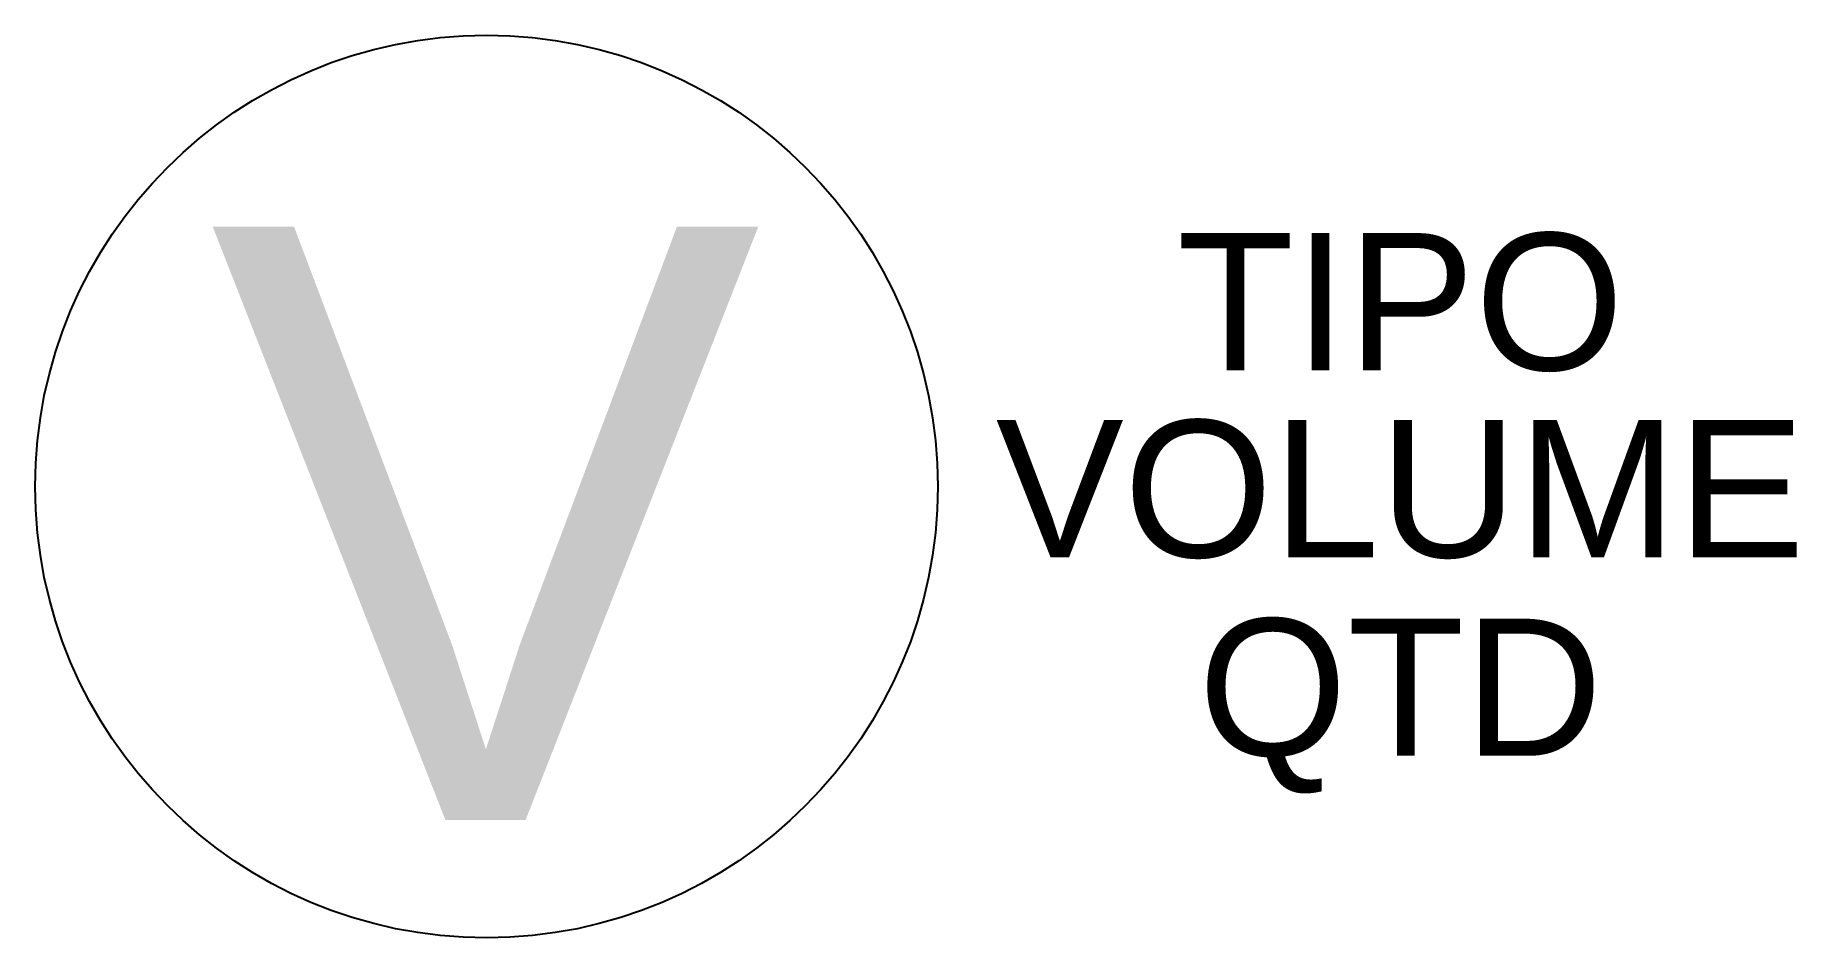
# Model space of a CAD drawing. Header units: millimetres. Extents: x 2106.23 to 2106.423, y 1274.773 to 1274.872.
import ezdxf
from ezdxf.enums import TextEntityAlignment as Align

# ---------------------------------------------------------------- set-up
doc = ezdxf.new("R2010")
doc.units = ezdxf.units.MM
doc.layers.add('Quantitativos', color=230, linetype='Continuous', plot=False)
doc.styles.add('CotasNey', font='arial.ttf')
doc.styles.get("Standard").update_dxf_attribs({"font": 'arial.ttf'})

msp = doc.modelspace()

# ---------------------------------------------------------------- linework, layer by layer
at = {"layer": 'Quantitativos'}
msp.add_circle((2106.27921, 1274.82275), 0.04936, dxfattribs=at)

# ---------------------------------------------------------------- texts
at = {"layer": 'Quantitativos', "style": 'CotasNey'}
msp.add_text('V', height=0.0649, dxfattribs=at).set_placement((2106.24887, 1274.78627))
at = {"layer": 'Quantitativos', "flags": 1}
for tag, text, p in [('TIPO', 'Descrição de Tipo', (2106.37917, 1274.83547)), ('VOLUME', '1', (2106.37917, 1274.81501)), ('QTD', '1', (2106.37917, 1274.7933))]:
    msp.add_attdef(tag, text=text, height=0.015, dxfattribs=at).set_placement(p, align=Align.CENTER)

doc.saveas('drawing.dxf')
